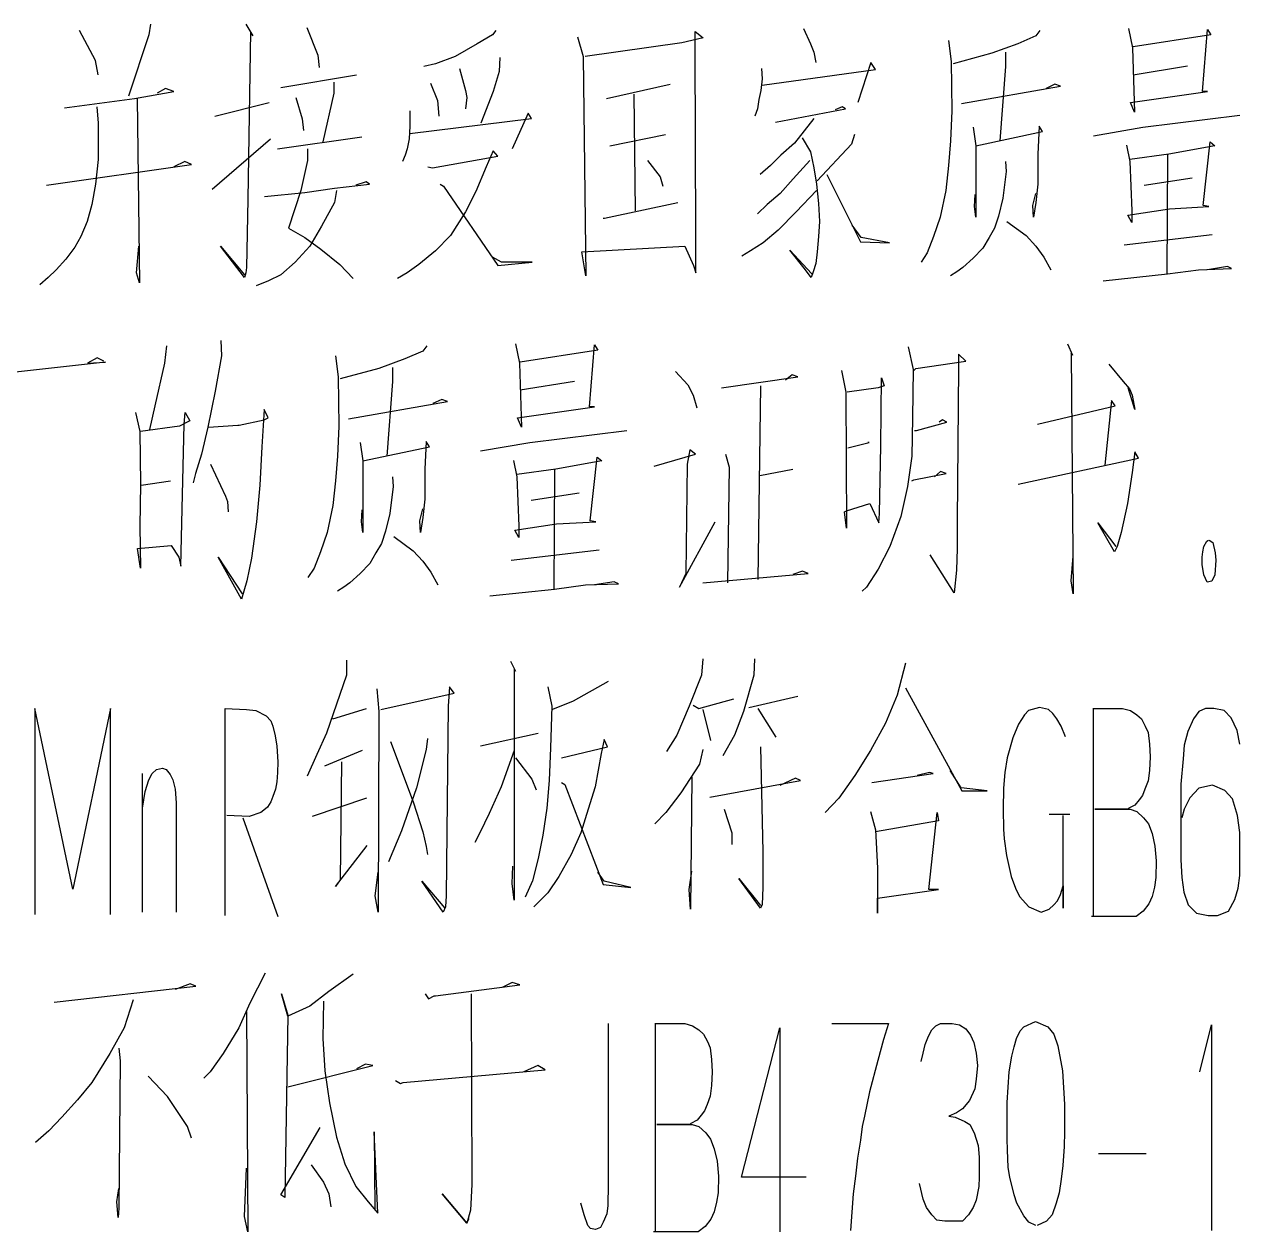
# Model space of a CAD drawing. Extents: x 0 to 8410, y 0 to 11890.
# Drawn here: x 6969.6 to 7200.9, y 11386.6 to 11616.4 of the extents above; entities that cross this region are included whole.
import ezdxf

# ---------------------------------------------------------------- set-up
doc = ezdxf.new("R2010")
doc.units = 0
doc.header["$MEASUREMENT"] = 0
doc.layers.add('6', color=7, linetype='Continuous')
doc.layers.add('8', color=7, linetype='Continuous')

# ---------------------------------------------------------------- blocks, each defined once
blk = doc.blocks.new('BLKENT759')
at = {"layer": '8', "color": 2, "linetype": 'Continuous'}
for p, q in [((6993.62, 11616.4), (6993.36, 11614.4)), ((7011.79, 11616.4), (7013.1, 11614.2)), ((6983.17, 11609.5), (6980.16, 11615.2)), ((6993.36, 11614.4), (6989.44, 11602.7)), ((7012.71, 11615), (7012.19, 11583.1)), ((7013.1, 11614.2), (7012.71, 11615)), ((7023.43, 11615.8), (7025.52, 11610.5)), ((7058.72, 11614.4), (7055.84, 11612.7)), ((7059.37, 11615.2), (7058.72, 11614.4)), ((7074.93, 11614), (7075.98, 11610.3)), ((7097.28, 11611.9), (7097.28, 11615)), ((7097.28, 11615), (7098.85, 11613.8)), ((7117.94, 11615.6), (7119.24, 11612.7)), ((7162.12, 11614.2), (7158.72, 11612.7)), ((7162.9, 11615.2), (7162.12, 11614.2)), ((7179.77, 11615.6), (7180.55, 11611.9)), ((7195.45, 11614.4), (7180.68, 11612.1)), ((7193.88, 11603.6), (7194.8, 11615.4)), ((7194.8, 11615.4), (7195.45, 11614.4)), ((7055.84, 11612.7), (7051.66, 11610.3)), ((7094.8, 11612.9), (7076.37, 11610.3)), ((7098.85, 11613.8), (7094.8, 11612.9)), ((7097.41, 11576.2), (7097.28, 11611.9)), ((7119.24, 11612.7), (7119.9, 11611.1)), ((7145.52, 11613.3), (7146.04, 11609.3)), ((7158.72, 11612.7), (7153.75, 11610.9)), ((7180.55, 11611.9), (7180.94, 11599.7)), ((6983.69, 11606.8), (6983.17, 11609.5)), ((7025.52, 11610.5), (7025.78, 11608.2)), ((7051.66, 11610.3), (7047.87, 11608.9)), ((7060.16, 11610.1), (7060.03, 11607.4)), ((7075.98, 11610.3), (7076.5, 11568.5)), ((7119.9, 11611.1), (7120.29, 11609.1)), ((7146.04, 11609.3), (7146.17, 11599.9)), ((7153.75, 11610.9), (7146.43, 11608.9)), ((7156.37, 11611.1), (7156.37, 11608.4)), ((7047.87, 11608.9), (7045.65, 11608.4)), ((7052.45, 11608), (7053.62, 11603.8)), ((7060.03, 11607.4), (7058.85, 11603.6)), ((7109.96, 11608), (7110.09, 11606)), ((7110.09, 11604.8), (7131.66, 11607.8)), ((7130.75, 11609.1), (7128.26, 11601.5)), ((7131.66, 11607.8), (7130.75, 11609.1)), ((7156.37, 11608.4), (7155.32, 11594.2)), ((7180.68, 11606.8), (7191.01, 11608.5)), ((7018.46, 11604.4), (7032.84, 11606.8)), ((7028.52, 11605.4), (7028.52, 11603.3)), ((7046.96, 11605.2), (7048.26, 11601.9)), ((7080.42, 11602.3), (7092.58, 11605)), ((7110.09, 11606), (7109.83, 11603.8)), ((7148, 11601.3), (7166.82, 11604.6)), ((7165.78, 11605), (7164.08, 11604.2)), ((7166.82, 11604.6), (7165.78, 11605)), ((6977.28, 11600.5), (6990.62, 11602.3)), ((6990.62, 11602.3), (6998.07, 11603.6)), ((6991.14, 11602.3), (6991.53, 11567.2)), ((6996.5, 11604.2), (6994.93, 11603.3)), ((6998.07, 11603.6), (6996.5, 11604.2)), ((7021.34, 11602.5), (7022.51, 11598.4)), ((7028.52, 11603.3), (7026.43, 11594)), ((7053.62, 11603.8), (7053.88, 11602.5)), ((7053.88, 11602.5), (7053.62, 11600.3)), ((7058.85, 11603.6), (7056.5, 11597.6)), ((7085.65, 11603.1), (7085.91, 11580.9)), ((7109.83, 11603.8), (7109.44, 11602.1)), ((7180.16, 11601.5), (7194.8, 11603.6)), ((7194.8, 11603.6), (7193.88, 11603.6)), ((6983.43, 11600.7), (6983.69, 11597.6)), ((7005.91, 11598.9), (7016.24, 11601.5)), ((7048.26, 11601.9), (7048.52, 11598.9)), ((7109.18, 11600.3), (7108.65, 11598.9)), ((7109.44, 11602.1), (7109.18, 11600.3)), ((7112.58, 11597.8), (7125.91, 11600.3)), ((7125.26, 11600.7), (7123.95, 11600.1)), ((7125.91, 11600.3), (7125.26, 11600.7)), ((7180.94, 11599.7), (7180.16, 11601.5)), ((7022.51, 11598.4), (7022.77, 11596.2)), ((7043.03, 11599.9), (7043.03, 11597)), ((7043.03, 11595.6), (7066.17, 11598.5)), ((7065.52, 11599.5), (7062.51, 11592.7)), ((7066.17, 11598.5), (7065.52, 11599.5)), ((7119.9, 11598.5), (7116.24, 11593.8)), ((7146.17, 11599.9), (7145.91, 11594.2)), ((7182.51, 11596.8), (7200.94, 11599.1)), ((6983.69, 11597.6), (6983.69, 11590.7)), ((7043.03, 11597), (7042.9, 11594.6)), ((7081.07, 11593.3), (7091.66, 11595.4)), ((7127.61, 11595.4), (7127.09, 11593.6)), ((7150.22, 11596.8), (7150.75, 11593.3)), ((7150.75, 11593.3), (7163.43, 11596)), ((7162.77, 11597), (7162.51, 11591.7)), ((7163.43, 11596), (7162.77, 11597)), ((7173.1, 11595.2), (7182.51, 11596.8)), ((7005.39, 11585), (7016.5, 11594.6)), ((7017.81, 11592.7), (7033.88, 11595)), ((7042.9, 11594.6), (7042.51, 11592.7)), ((7116.24, 11593.8), (7113.62, 11591.5)), ((7117.67, 11594.8), (7119.24, 11592.1)), ((7127.09, 11593.6), (7120.55, 11586.6)), ((7145.91, 11594.2), (7145.52, 11589.5)), ((7150.75, 11593.3), (7150.75, 11579.7)), ((7179.37, 11593.4), (7180.03, 11590.3)), ((7196.24, 11593.3), (7187.48, 11591.7)), ((7194.01, 11581.9), (7195.32, 11594)), ((7195.32, 11594), (7196.24, 11593.3)), ((6983.69, 11590.7), (6983.17, 11586)), ((7023.56, 11592.7), (7023.56, 11590.5)), ((7042.12, 11591.5), (7041.6, 11590.3)), ((7042.51, 11592.7), (7042.12, 11591.5)), ((7047.35, 11589.1), (7059.77, 11591.3)), ((7058.85, 11592.3), (7057.54, 11589.3)), ((7059.77, 11591.3), (7058.85, 11592.3)), ((7113.62, 11591.5), (7111.66, 11589.5)), ((7119.24, 11592.1), (7119.9, 11589.1)), ((7162.51, 11591.7), (7162.51, 11586)), ((7187.48, 11591.7), (7180.03, 11590.7)), ((7187.22, 11591.7), (7187.09, 11568.9)), ((6973.88, 11585.8), (7001.47, 11589.7)), ((7000.16, 11590.3), (6998.07, 11589.3)), ((7001.47, 11589.7), (7000.16, 11590.3)), ((7023.56, 11590.5), (7022.25, 11584.8)), ((7046.43, 11589.3), (7047.35, 11589.1)), ((7057.54, 11589.3), (7055.58, 11584.6)), ((7088.26, 11590.5), (7090.62, 11587.4)), ((7111.66, 11589.5), (7109.7, 11587.8)), ((7119.11, 11590.5), (7115.98, 11587)), ((7119.9, 11589.1), (7120.42, 11586)), ((7145.52, 11589.5), (7144.99, 11584.8)), ((7156.5, 11588.4), (7155.84, 11583.3)), ((7156.37, 11590.3), (7156.5, 11588.4)), ((7180.03, 11590.3), (7180.42, 11580.9)), ((7034.67, 11586.4), (7032.71, 11585.8)), ((7035.32, 11586), (7034.67, 11586.4)), ((7090.62, 11587.4), (7091.14, 11585.6)), ((7115.98, 11587), (7113.49, 11584.2)), ((7122.38, 11587.8), (7128.79, 11575)), ((7182.77, 11585.8), (7191.92, 11587.2)), ((6983.17, 11586), (6982.51, 11582.1)), ((7015.32, 11583.6), (7023.03, 11584.4)), ((7022.25, 11584.8), (7019.9, 11577.6)), ((7023.03, 11584.4), (7028.66, 11585.2)), ((7028.66, 11585.2), (7035.32, 11586)), ((7029.05, 11584.8), (7028.66, 11582.5)), ((7048.79, 11586), (7049.44, 11585.6)), ((7049.44, 11585.6), (7059.77, 11570.5)), ((7055.58, 11584.6), (7053.62, 11580.7)), ((7113.49, 11584.2), (7111.01, 11582.1)), ((7120.42, 11584.8), (7116.5, 11580.7)), ((7120.42, 11586), (7120.81, 11582.3)), ((7144.99, 11584.8), (7143.95, 11579.7)), ((7150.49, 11581.7), (7150.62, 11584)), ((7161.6, 11581.9), (7162.12, 11584.2)), ((7162.51, 11586), (7162.12, 11582.5)), ((6982.51, 11582.1), (6981.6, 11578.9)), ((7012.19, 11583.1), (7011.92, 11570.1)), ((7028.66, 11582.5), (7026.17, 11578)), ((7080.03, 11579.5), (7094.01, 11582.5)), ((7111.01, 11582.1), (7109.18, 11580.3)), ((7120.81, 11582.3), (7120.94, 11578.9)), ((7150.75, 11579.7), (7150.49, 11581.7)), ((7155.84, 11583.3), (7155.06, 11579.9)), ((7161.73, 11579.7), (7161.6, 11581.9)), ((7162.12, 11582.5), (7161.73, 11579.7)), ((7187.61, 11581.3), (7195.06, 11581.7)), ((7195.06, 11581.7), (7194.01, 11581.9)), ((7053.62, 11580.7), (7050.75, 11576.2)), ((7079.77, 11579.5), (7080.03, 11579.5)), ((7116.5, 11580.7), (7113.1, 11577.2)), ((7143.95, 11579.7), (7142.64, 11576)), ((7155.06, 11579.9), (7154.28, 11577.6)), ((7179.64, 11580.1), (7187.61, 11581.3)), ((7180.42, 11578.7), (7179.64, 11580.1)), ((7180.42, 11580.9), (7180.42, 11578.7)), ((6981.6, 11578.9), (6980.42, 11576)), ((7019.9, 11577.6), (7023.03, 11575.8)), ((7026.17, 11578), (7023.95, 11574.2)), ((7113.1, 11577.2), (7110.22, 11574.8)), ((7120.94, 11578.9), (7120.81, 11576)), ((7128.92, 11575.8), (7127.22, 11578.2)), ((7154.28, 11577.6), (7153.23, 11575.8)), ((7156.63, 11578.9), (7160.29, 11576.2)), ((6980.42, 11576), (6979.24, 11574)), ((7023.03, 11575.8), (7026.04, 11573.6)), ((7050.75, 11576.2), (7047.87, 11573.3)), ((7097.41, 11569.1), (7097.41, 11576.2)), ((7110.22, 11574.8), (7107.87, 11573.3)), ((7120.81, 11576), (7120.55, 11573.1)), ((7128.79, 11575), (7134.28, 11574.8)), ((7134.28, 11574.8), (7128.92, 11575.8)), ((7142.64, 11576), (7141.47, 11572.9)), ((7153.23, 11575.8), (7152.05, 11573.8)), ((7160.29, 11576.2), (7162.12, 11574.2)), ((7178.98, 11574.4), (7195.71, 11576.4)), ((6979.24, 11574), (6977.54, 11571.7)), ((6991.01, 11569.1), (6991.4, 11574.2)), ((7011.53, 11568.2), (7006.96, 11574.2)), ((7006.96, 11574.2), (7011.53, 11568.7)), ((7023.95, 11574.2), (7021.2, 11571.1)), ((7026.04, 11573.6), (7029.7, 11570.7)), ((7047.87, 11573.3), (7044.73, 11570.7)), ((7075.71, 11573.1), (7095.32, 11574.2)), ((7076.5, 11568.5), (7075.71, 11573.1)), ((7095.32, 11574.2), (7097.02, 11570.5)), ((7107.87, 11573.3), (7106.17, 11572.3)), ((7118.33, 11569.7), (7115.32, 11573.4)), ((7115.32, 11573.4), (7119.51, 11568.9)), ((7120.55, 11573.1), (7120.29, 11570.9)), ((7141.47, 11572.9), (7140.29, 11571.1)), ((7152.05, 11573.8), (7150.22, 11571.9)), ((7162.12, 11574.2), (7163.69, 11572.1)), ((6977.54, 11571.7), (6975.71, 11569.7)), ((7011.92, 11570.1), (7011.79, 11569.1)), ((7021.2, 11571.1), (7018.46, 11568.7)), ((7029.7, 11570.7), (7032.19, 11568)), ((7044.73, 11570.7), (7042.51, 11569.1)), ((7060.42, 11571.1), (7058.72, 11572.1)), ((7059.77, 11570.5), (7066.3, 11571.1)), ((7066.3, 11571.1), (7060.42, 11571.1)), ((7097.02, 11570.5), (7097.41, 11569.1)), ((7120.29, 11570.9), (7119.77, 11569.3)), ((7148.26, 11570.1), (7147.09, 11569.3)), ((7150.22, 11571.9), (7148.26, 11570.1)), ((7163.69, 11572.1), (7164.99, 11569.7)), ((7193.1, 11569.7), (7199.37, 11569.9)), ((7198.59, 11570.3), (7194.8, 11569.7)), ((7199.37, 11569.9), (7198.59, 11570.3)), ((6974.15, 11568.2), (6972.58, 11566.8)), ((6975.71, 11569.7), (6974.15, 11568.2)), ((6991.53, 11567.2), (6991.01, 11569.1)), ((7011.79, 11569.1), (7011.53, 11568.2)), ((7016.11, 11567.6), (7013.75, 11566.6)), ((7018.46, 11568.7), (7016.11, 11567.6)), ((7042.51, 11569.1), (7040.68, 11568)), ((7119.37, 11568.2), (7118.33, 11569.7)), ((7119.77, 11569.3), (7119.37, 11568.2)), ((7147.09, 11569.3), (7145.91, 11568.5)), ((7174.93, 11567.6), (7187.22, 11568.9)), ((7187.22, 11568.9), (7193.1, 11569.7)), ((7007.02, 11556.2), (7007.15, 11553.3)), ((6996.69, 11555.2), (6996.3, 11551.9)), ((7045.45, 11554.2), (7042.05, 11552.7)), ((7046.24, 11555.2), (7045.45, 11554.2)), ((7063.1, 11555.6), (7063.88, 11551.9)), ((7078.79, 11554.4), (7064.01, 11552.1)), ((7077.22, 11543.6), (7078.13, 11555.4)), ((7078.13, 11555.4), (7078.79, 11554.4)), ((7137.87, 11555), (7138.79, 11550.7)), ((7168.2, 11555.6), (7169.11, 11553.4)), ((7169.11, 11553.4), (7168.85, 11553.8)), ((7168.85, 11553.8), (7169.24, 11508)), ((6985.06, 11552.1), (6963.49, 11549.7)), ((6983.49, 11552.9), (6981.66, 11551.9)), ((6981.66, 11551.9), (6985.06, 11552.1)), ((6984.8, 11552.3), (6983.49, 11552.9)), ((6996.3, 11551.9), (6994.47, 11543.8)), ((7007.15, 11553.3), (7005.98, 11546.6)), ((7028.85, 11553.3), (7029.37, 11549.3)), ((7042.05, 11552.7), (7037.09, 11550.9)), ((7063.88, 11551.9), (7064.28, 11539.7)), ((7139.31, 11550.9), (7148.85, 11552.3)), ((7148.85, 11552.3), (7147.41, 11553.6)), ((7147.41, 11553.6), (7147.41, 11551.1)), ((7176.04, 11551.7), (7178.79, 11548.4)), ((7029.37, 11549.3), (7029.51, 11539.9)), ((7037.09, 11550.9), (7029.77, 11548.9)), ((7039.7, 11551.1), (7039.7, 11548.4)), ((7093.56, 11550.3), (7095.91, 11547.8)), ((7102.32, 11547.2), (7116.82, 11549.3)), ((7115.78, 11549.7), (7114.47, 11548.7)), ((7116.82, 11549.3), (7115.78, 11549.7)), ((7125.19, 11550.5), (7125.97, 11546.4)), ((7132.64, 11536.2), (7132.77, 11549.1)), ((7132.77, 11549.1), (7133.3, 11547.6)), ((7138.79, 11550.7), (7138.65, 11541.5)), ((7138.92, 11550.5), (7139.31, 11550.9)), ((7147.41, 11551.1), (7147.15, 11521.9)), ((7039.7, 11548.4), (7038.66, 11534.2)), ((7064.01, 11546.8), (7074.34, 11548.5)), ((7095.91, 11547.8), (7096.96, 11545.8)), ((7109.77, 11547.6), (7109.24, 11510.7)), ((7132.12, 11547.2), (7126.24, 11546.4)), ((7133.3, 11547.6), (7132.12, 11547.2)), ((7178.79, 11548.4), (7179.96, 11547)), ((7181.01, 11543.1), (7179.7, 11547.2)), ((7179.96, 11547), (7180.48, 11545.8)), ((7005.98, 11546.6), (7004.54, 11539.7)), ((7031.33, 11541.3), (7050.16, 11544.6)), ((7049.11, 11545), (7047.41, 11544.2)), ((7050.16, 11544.6), (7049.11, 11545)), ((7096.96, 11545.8), (7097.61, 11543.4)), ((7125.97, 11546.4), (7126.11, 11520.5)), ((7176.56, 11544.8), (7175.26, 11532.5)), ((7177.22, 11543.8), (7176.56, 11544.8)), ((7180.48, 11545.8), (7181.01, 11543.1)), ((6990.81, 11542.5), (6991.6, 11538.9)), ((6994.47, 11543.8), (6993.43, 11539.3)), ((7000.09, 11540.3), (7000.22, 11542.5)), ((7000.22, 11542.5), (7001.14, 11540.9)), ((7015.26, 11543.1), (7014.86, 11536)), ((7016.04, 11541.5), (7015.26, 11543.1)), ((7063.49, 11541.5), (7078.13, 11543.6)), ((7078.13, 11543.6), (7077.22, 11543.6)), ((7162.45, 11540.3), (7177.22, 11543.8)), ((6999.18, 11539.9), (6991.73, 11538.9)), ((7001.14, 11540.9), (6999.18, 11539.9)), ((6999.7, 11524.2), (7000.09, 11540.3)), ((7004.67, 11539.7), (7010.29, 11540.1)), ((7010.29, 11540.1), (7010.55, 11540.1)), ((7010.55, 11540.1), (7015.26, 11541.1)), ((7015.26, 11541.1), (7016.04, 11541.5)), ((7029.51, 11539.9), (7029.24, 11534.2)), ((7064.28, 11539.7), (7063.49, 11541.5)), ((7138.65, 11541.5), (7138.52, 11534.2)), ((7139.44, 11539.1), (7145.19, 11540.7)), ((7144.41, 11541.1), (7143.75, 11540.7)), ((7145.19, 11540.7), (7144.41, 11541.1)), ((6991.6, 11538.9), (6991.73, 11528.9)), ((7004.54, 11539.7), (7003.36, 11534.6)), ((7065.84, 11536.8), (7084.28, 11539.1)), ((7139.05, 11539.1), (7139.44, 11539.1)), ((7014.86, 11536), (7014.47, 11528.7)), ((7033.56, 11536.8), (7034.08, 11533.3)), ((7034.08, 11533.3), (7046.76, 11536)), ((7046.11, 11537), (7045.84, 11531.7)), ((7046.76, 11536), (7046.11, 11537)), ((7056.43, 11535.2), (7065.84, 11536.8)), ((7096.3, 11535.4), (7095.78, 11532.7)), ((7097.35, 11534.6), (7096.3, 11535.4)), ((7126.37, 11535.8), (7130.42, 11536.8)), ((7130.42, 11536.8), (7130.16, 11536.8)), ((7132.38, 11523.3), (7132.64, 11536.2)), ((7003.36, 11534.6), (7002.19, 11530.9)), ((7029.24, 11534.2), (7028.85, 11529.5)), ((7034.08, 11533.3), (7034.08, 11519.7)), ((7062.71, 11533.4), (7063.36, 11530.3)), ((7079.57, 11533.3), (7070.81, 11531.7)), ((7077.35, 11521.9), (7078.65, 11534)), ((7078.65, 11534), (7079.57, 11533.3)), ((7089.5, 11532.3), (7097.35, 11534.6)), ((7103.1, 11534.6), (7103.75, 11532.1)), ((7138.52, 11534.2), (7137.74, 11528.4)), ((7158.79, 11528.9), (7181.66, 11533.8)), ((7181.01, 11535), (7180.48, 11531.1)), ((7181.66, 11533.8), (7181.01, 11535)), ((7002.19, 11530.9), (7001.79, 11529.1)), ((7005.06, 11532.7), (7007.94, 11526.6)), ((7045.84, 11531.7), (7045.84, 11526)), ((7070.81, 11531.7), (7063.36, 11530.7)), ((7070.55, 11531.7), (7070.42, 11508.9)), ((7095.78, 11532.7), (7095.52, 11511.9)), ((7103.75, 11532.1), (7103.49, 11510.1)), ((7109.64, 11530.5), (7115.91, 11531.7)), ((7138.92, 11529.7), (7145.06, 11530.9)), ((7144.01, 11531.3), (7142.84, 11530.3)), ((7145.06, 11530.9), (7144.01, 11531.3)), ((7180.48, 11531.1), (7179.57, 11525.2)), ((6991.73, 11528.9), (6991.6, 11520.9)), ((6991.86, 11528.7), (6997.48, 11529.5)), ((7014.47, 11528.7), (7013.82, 11521.7)), ((7028.85, 11529.5), (7028.33, 11524.8)), ((7039.83, 11528.4), (7039.18, 11523.3)), ((7039.7, 11530.3), (7039.83, 11528.4)), ((7063.36, 11530.3), (7063.75, 11520.9)), ((7137.74, 11528.4), (7136.43, 11522.7)), ((7138.52, 11529.5), (7138.92, 11529.7)), ((7007.94, 11526.6), (7008.33, 11525.6)), ((7045.84, 11526), (7045.45, 11522.5)), ((7066.11, 11525.8), (7075.26, 11527.2)), ((6999.44, 11513.3), (6999.7, 11524.2)), ((7008.33, 11525.6), (7008.46, 11523.6)), ((7028.33, 11524.8), (7027.28, 11519.7)), ((7033.82, 11521.7), (7033.95, 11524)), ((7044.93, 11521.9), (7045.45, 11524.2)), ((7125.71, 11523.6), (7126.11, 11523.8)), ((7126.11, 11523.8), (7130.55, 11525.2)), ((7130.55, 11525.2), (7132.25, 11521.5)), ((7179.57, 11525.2), (7178.39, 11519.7)), ((7013.82, 11521.7), (7012.9, 11514.8)), ((7034.08, 11519.7), (7033.82, 11521.7)), ((7039.18, 11523.3), (7038.39, 11519.9)), ((7045.06, 11519.7), (7044.93, 11521.9)), ((7045.45, 11522.5), (7045.06, 11519.7)), ((7070.94, 11521.3), (7078.39, 11521.7)), ((7078.39, 11521.7), (7077.35, 11521.9)), ((7094.34, 11509.3), (7101.14, 11521.7)), ((7126.11, 11520.5), (7125.71, 11523.6)), ((7132.25, 11521.5), (7132.38, 11523.3)), ((7136.43, 11522.7), (7134.34, 11517)), ((7147.15, 11521.9), (7147.15, 11516.6)), ((7177.09, 11516), (7173.95, 11521.5)), ((7173.95, 11521.5), (7177.35, 11517)), ((6991.6, 11520.9), (6991.73, 11512.9)), ((7027.28, 11519.7), (7025.98, 11516)), ((7038.39, 11519.9), (7037.61, 11517.6)), ((7062.97, 11520.1), (7070.94, 11521.3)), ((7063.75, 11518.7), (7062.97, 11520.1)), ((7063.75, 11520.9), (7063.75, 11518.7)), ((7178.39, 11519.7), (7177.61, 11517)), ((6991.2, 11516.6), (6997.61, 11517.2)), ((6997.61, 11517.2), (6999.05, 11515)), ((7037.61, 11517.6), (7036.56, 11515.8)), ((7039.96, 11518.9), (7043.62, 11516.2)), ((7134.34, 11517), (7132.12, 11512.7)), ((7177.61, 11517), (7177.09, 11516)), ((7193.95, 11516), (7194.14, 11517)), ((7194.14, 11517), (7194.67, 11518)), ((7194.67, 11518), (7194.99, 11518.2)), ((7195.13, 11518.2), (7195.84, 11517.8)), ((7195.84, 11517.8), (7196.3, 11515.8)), ((6991.73, 11512.9), (6991.2, 11516.6)), ((6999.05, 11515), (6999.44, 11513.3)), ((7010.94, 11507), (7006.5, 11515)), ((7006.5, 11515), (7011.07, 11508)), ((7012.9, 11514.8), (7011.99, 11510.5)), ((7025.98, 11516), (7024.8, 11512.9)), ((7036.56, 11515.8), (7035.39, 11513.8)), ((7043.62, 11516.2), (7045.45, 11514.2)), ((7062.32, 11514.4), (7079.05, 11516.4)), ((7146.63, 11508.2), (7142.05, 11515.4)), ((7147.15, 11516.6), (7147.02, 11512.5)), ((7168.85, 11510.5), (7169.24, 11515.2)), ((7193.82, 11515), (7193.95, 11516)), ((7193.82, 11513.6), (7193.82, 11515)), ((7196.43, 11514.4), (7196.24, 11511.6)), ((7196.3, 11515.8), (7196.43, 11514.4)), ((7024.8, 11512.9), (7023.62, 11511.1)), ((7035.39, 11513.8), (7033.56, 11511.9)), ((7045.45, 11514.2), (7047.02, 11512.1)), ((7047.02, 11512.1), (7048.33, 11509.7)), ((7117.74, 11512.3), (7115.91, 11511.7)), ((7118.79, 11511.9), (7117.74, 11512.3)), ((7132.12, 11512.7), (7129.9, 11509.3)), ((7147.02, 11512.5), (7146.63, 11508.2)), ((7194.14, 11511.6), (7193.82, 11513.6)), ((7011.99, 11510.5), (7010.94, 11507)), ((7031.6, 11510.1), (7030.42, 11509.3)), ((7033.56, 11511.9), (7031.6, 11510.1)), ((7076.43, 11509.7), (7082.71, 11509.9)), ((7081.92, 11510.3), (7078.13, 11509.7)), ((7082.71, 11509.9), (7081.92, 11510.3)), ((7095.52, 11511.9), (7094.34, 11509.3)), ((7098.79, 11510.1), (7118.79, 11511.9)), ((7169.24, 11508), (7168.85, 11510.5)), ((7194.73, 11510.2), (7194.14, 11511.6)), ((7195.65, 11510.4), (7194.73, 11510.2)), ((7196.24, 11511.6), (7195.65, 11510.4)), ((7030.42, 11509.3), (7029.24, 11508.5)), ((7058.26, 11507.6), (7070.55, 11508.9)), ((7070.55, 11508.9), (7076.43, 11509.7)), ((7129.9, 11509.3), (7129.11, 11508.5)), ((7030.95, 11495.4), (7030.95, 11492.5)), ((7062.19, 11495.2), (7063.1, 11493.3)), ((7063.1, 11493.3), (7062.84, 11493.6)), ((7062.84, 11493.6), (7062.84, 11449.7)), ((7098.79, 11495.6), (7098.53, 11492.5)), ((7108.59, 11495.6), (7108.46, 11492.5)), ((7137.35, 11494.8), (7135.78, 11488.7)), ((7030.95, 11492.5), (7027.15, 11481.5)), ((7080.75, 11491.3), (7074.08, 11487.6)), ((7098.53, 11492.5), (7096.17, 11486.6)), ((7108.46, 11492.5), (7106.5, 11485.6)), ((7036.7, 11489.9), (7037.09, 11485.6)), ((7037.48, 11486), (7051.47, 11489.1)), ((7050.55, 11490.3), (7050.29, 11486.6)), ((7051.47, 11489.1), (7050.55, 11490.3)), ((7069.25, 11490.3), (7070.03, 11486.6)), ((7137.35, 11490.1), (7148.07, 11470.5)), ((7074.08, 11487.6), (7070.16, 11486)), ((7096.96, 11486.8), (7098, 11486.2)), ((7098, 11486.2), (7104.67, 11488)), ((7107.55, 11486.4), (7116.83, 11488.5)), ((7135.78, 11488.7), (7133.56, 11483.4)), ((6978.85, 11451.8), (6971.66, 11486.2)), ((6971.66, 11486.2), (6971.66, 11447)), ((6986.04, 11486.2), (6978.85, 11451.8)), ((6986.04, 11447), (6986.04, 11486.2)), ((7007.87, 11446.8), (7007.87, 11486.2)), ((7007.87, 11486.2), (7011.93, 11486)), ((7011.93, 11486), (7013.69, 11485.8)), ((7013.69, 11485.8), (7015.65, 11484.8)), ((7015.65, 11484.8), (7016.57, 11483.8)), ((7028.33, 11484.2), (7034.74, 11486.2)), ((7037.09, 11485.6), (7036.96, 11447.4)), ((7050.29, 11486.6), (7049.9, 11450.5)), ((7070.03, 11486.6), (7069.77, 11478.7)), ((7096.17, 11486.6), (7093.82, 11481.1)), ((7098.79, 11486), (7100.23, 11480.1)), ((7106.5, 11485.6), (7104.8, 11481.1)), ((7109.25, 11486.2), (7112.64, 11480.7)), ((7159.96, 11485), (7158.85, 11483.2)), ((7160.75, 11485.8), (7159.96, 11485)), ((7162.84, 11486.4), (7160.75, 11485.8)), ((7164.54, 11486), (7162.84, 11486.4)), ((7165.39, 11485.2), (7164.54, 11486)), ((7166.17, 11484.2), (7165.39, 11485.2)), ((7172.97, 11486.2), (7178.66, 11486.2)), ((7173.1, 11446.6), (7173.1, 11486.2)), ((7178.66, 11486.2), (7180.16, 11485.8)), ((7180.16, 11485.8), (7181.34, 11485)), ((7181.34, 11485), (7182.25, 11484.2)), ((7193.17, 11485.6), (7192.12, 11484.2)), ((7194.41, 11486.2), (7193.17, 11485.6)), ((7196.04, 11486.2), (7194.41, 11486.2)), ((7198, 11485.8), (7196.04, 11486.2)), ((7199.31, 11484.4), (7198, 11485.8)), ((7200.49, 11482), (7199.31, 11484.4)), ((7016.57, 11483.8), (7016.96, 11482.8)), ((7016.96, 11482.8), (7017.35, 11481)), ((7133.56, 11483.4), (7130.68, 11478.2)), ((7158.85, 11483.2), (7157.74, 11480.6)), ((7166.96, 11482.8), (7166.17, 11484.2)), ((7167.81, 11480.8), (7166.96, 11482.8)), ((7182.25, 11484.2), (7182.97, 11482.8)), ((7182.97, 11482.8), (7183.49, 11481.6)), ((7192.12, 11484.2), (7191.08, 11481.8)), ((7200.94, 11479.4), (7200.49, 11482)), ((7017.35, 11481), (7017.68, 11479)), ((7027.15, 11481.5), (7025.32, 11477.4)), ((7039.31, 11479.9), (7043.62, 11468.4)), ((7046.37, 11480.5), (7046.11, 11478.4)), ((7056.44, 11479.1), (7067.42, 11481.5)), ((7079.96, 11480.3), (7079.44, 11477.6)), ((7080.62, 11478.9), (7079.96, 11480.3)), ((7093.82, 11481.1), (7091.86, 11478)), ((7104.8, 11481.1), (7102.58, 11477.2)), ((7157.74, 11480.6), (7156.7, 11476.8)), ((7183.49, 11481.6), (7183.75, 11479.4)), ((7191.08, 11481.8), (7190.36, 11479.2)), ((7017.68, 11479), (7017.87, 11476)), ((7025.32, 11477.4), (7023.49, 11473.3)), ((7033.95, 11478.2), (7026.76, 11475.2)), ((7046.11, 11478.4), (7044.28, 11471.1)), ((7062.84, 11478.2), (7060.36, 11471.3)), ((7069.77, 11478.7), (7069.51, 11472.5)), ((7071.86, 11476.8), (7080.62, 11478.9)), ((7079.44, 11477.6), (7078.27, 11471.3)), ((7098.79, 11478.4), (7098.13, 11475.6)), ((7109.77, 11478.9), (7110.16, 11458.9)), ((7130.68, 11478.2), (7127.68, 11473.4)), ((7183.75, 11479.4), (7183.89, 11477)), ((7190.36, 11479.2), (7190.16, 11476.6)), ((7017.87, 11476), (7017.81, 11474)), ((7030.03, 11476), (7029.77, 11453.6)), ((7063.1, 11476.8), (7066.24, 11472.7)), ((7098.13, 11475.6), (7094.61, 11470.1)), ((7156.7, 11476.8), (7156.24, 11474)), ((7183.89, 11477), (7183.75, 11474.4)), ((7190.16, 11476.6), (7189.77, 11471.8)), ((6992.12, 11447.4), (6992.12, 11473.8)), ((6993.36, 11472.6), (6993.95, 11473.8)), ((6993.95, 11473.8), (6994.8, 11474.6)), ((6994.8, 11474.6), (6995.91, 11474.8)), ((6995.91, 11474.8), (6996.63, 11474.6)), ((6996.63, 11474.6), (6997.42, 11473.6)), ((6997.42, 11473.6), (6997.87, 11472.6)), ((7017.81, 11474), (7017.68, 11472.2)), ((7096.7, 11473.1), (7096.43, 11448)), ((7116.43, 11472.9), (7113.43, 11471.5)), ((7117.35, 11472.5), (7116.43, 11472.9)), ((7127.68, 11473.4), (7124.67, 11469.1)), ((7130.94, 11472.1), (7142.58, 11473.8)), ((7141.93, 11474), (7139.57, 11473.4)), ((7142.58, 11473.8), (7141.93, 11474)), ((7147.94, 11471.1), (7145.85, 11474.4)), ((7156.24, 11474), (7155.98, 11471)), ((7183.75, 11474.4), (7183.49, 11472.4)), ((6992.64, 11470.4), (6993.36, 11472.6)), ((6997.87, 11472.6), (6998.33, 11470.8)), ((6998.33, 11470.8), (6998.53, 11468.2)), ((7017.42, 11470.8), (7016.96, 11469.4)), ((7017.68, 11472.2), (7017.42, 11470.8)), ((7044.28, 11471.1), (7041.4, 11462.9)), ((7060.36, 11471.3), (7058.13, 11466.2)), ((7066.24, 11472.7), (7067.02, 11470.7)), ((7069.51, 11472.5), (7069.11, 11467.2)), ((7071.86, 11472.1), (7072.51, 11471.7)), ((7072.51, 11471.7), (7079.83, 11452.7)), ((7078.27, 11471.3), (7076.96, 11467)), ((7100.1, 11469.3), (7117.35, 11472.5)), ((7152.91, 11470.5), (7147.94, 11471.1)), ((7148.07, 11470.5), (7152.91, 11470.5)), ((7155.98, 11471), (7155.91, 11467)), ((7182.91, 11470.8), (7182.45, 11469.6)), ((7183.49, 11472.4), (7182.91, 11470.8)), ((7189.77, 11471.8), (7189.77, 11457.4)), ((7193.17, 11471), (7191.47, 11469.2)), ((7195.78, 11471.6), (7193.17, 11471)), ((7198.13, 11470.6), (7195.78, 11471.6)), ((7199.57, 11469), (7198.13, 11470.6)), ((6992.12, 11467.2), (6992.64, 11470.4)), ((6998.53, 11468.2), (6998.53, 11447.4)), ((7016.57, 11468.4), (7015.91, 11467.4)), ((7016.96, 11469.4), (7016.57, 11468.4)), ((7034.74, 11469.1), (7024.41, 11465.6)), ((7043.62, 11468.4), (7045.46, 11462.7)), ((7094.61, 11470.1), (7091.73, 11466.4)), ((7124.67, 11469.1), (7122.06, 11466.4)), ((7181.79, 11468.8), (7181.01, 11467.8)), ((7182.45, 11469.6), (7181.79, 11468.8)), ((7191.47, 11469.2), (7190.36, 11467)), ((7200.55, 11465.8), (7199.57, 11469)), ((7012.45, 11465.6), (7008.2, 11465.8)), ((7014.67, 11466.4), (7012.45, 11465.6)), ((7014.93, 11466.6), (7014.67, 11466.4)), ((7015.91, 11467.4), (7014.93, 11466.6)), ((7058.13, 11466.2), (7056.3, 11462.5)), ((7069.11, 11467.2), (7068.33, 11462.1)), ((7076.96, 11467), (7075.52, 11462.5)), ((7091.73, 11466.4), (7089.64, 11464.2)), ((7102.84, 11467), (7104.28, 11462.5)), ((7130.68, 11466.6), (7131.6, 11463.1)), ((7141.79, 11451.7), (7143.36, 11466.4)), ((7143.36, 11466.4), (7143.62, 11464.8)), ((7155.91, 11467), (7155.98, 11463.2)), ((7168.59, 11466), (7164.67, 11466)), ((7167.35, 11448.2), (7167.35, 11465.8)), ((7179.64, 11467), (7173.36, 11467)), ((7173.36, 11467), (7180.1, 11467)), ((7179.83, 11467.2), (7179.64, 11467)), ((7181.01, 11467.8), (7179.83, 11467.2)), ((7180.1, 11467), (7181.34, 11466.6)), ((7181.34, 11466.6), (7182.64, 11465.4)), ((7190.36, 11467), (7189.9, 11465.4)), ((7200.94, 11462.6), (7200.55, 11465.8)), ((7011.21, 11465.4), (7017.87, 11446.6)), ((7143.62, 11464.8), (7131.6, 11462.7)), ((7182.64, 11465.4), (7183.56, 11464.2)), ((7183.56, 11464.2), (7184.28, 11462.4)), ((7041.4, 11462.9), (7038.92, 11457)), ((7045.46, 11462.7), (7046.11, 11459.9)), ((7056.3, 11462.5), (7055.39, 11460.7)), ((7068.33, 11462.1), (7067.42, 11457.6)), ((7075.52, 11462.5), (7073.69, 11458.4)), ((7104.28, 11462.5), (7104.28, 11460.3)), ((7131.6, 11463.1), (7131.99, 11455.8)), ((7155.98, 11463.2), (7156.11, 11461.4)), ((7156.11, 11461.4), (7156.57, 11458.2)), ((7184.28, 11462.4), (7184.8, 11460)), ((7200.94, 11457.2), (7200.94, 11462.6)), ((7028.85, 11452.3), (7034.87, 11460.1)), ((7046.11, 11459.9), (7046.37, 11458.4)), ((7110.16, 11458.9), (7110.16, 11452.1)), ((7184.8, 11460), (7185.06, 11457.2)), ((7067.42, 11457.6), (7066.37, 11453.4)), ((7073.69, 11458.4), (7071.34, 11454.2)), ((7156.57, 11458.2), (7157.48, 11454.2)), ((7185.06, 11457.2), (7185, 11454)), ((7189.77, 11457.4), (7189.9, 11454)), ((7200.94, 11454.4), (7200.94, 11457.2)), ((7036.44, 11450.5), (7036.96, 11455)), ((7062.45, 11452.9), (7062.58, 11456.2)), ((7079.96, 11453.3), (7078.79, 11455)), ((7096.17, 11451.7), (7096.7, 11455.2)), ((7131.99, 11455.8), (7131.99, 11447.2)), ((7200.62, 11452), (7200.94, 11454.4)), ((7029.77, 11453.6), (7028.85, 11452.3)), ((7049.38, 11447.4), (7045.32, 11453.3)), ((7045.32, 11453.3), (7049.64, 11448.2)), ((7062.84, 11449.7), (7062.45, 11452.9)), ((7066.37, 11453.4), (7064.93, 11450.3)), ((7071.34, 11454.2), (7069.25, 11451.1)), ((7079.83, 11452.7), (7085.06, 11452.1)), ((7085.06, 11452.1), (7079.96, 11453.3)), ((7109.77, 11448.2), (7105.59, 11453.8)), ((7105.59, 11453.8), (7109.77, 11448.7)), ((7110.16, 11452.1), (7110.03, 11448.9)), ((7157.48, 11454.2), (7158.26, 11452)), ((7158.26, 11452), (7159.05, 11450.4)), ((7166.83, 11450.8), (7167.35, 11452.4)), ((7167.35, 11452.4), (7167.35, 11448.2)), ((7184.74, 11452.2), (7184.28, 11450.4)), ((7185, 11454), (7184.74, 11452.2)), ((7189.9, 11454), (7190.29, 11451.2)), ((7200.03, 11449.8), (7200.62, 11452)), ((7036.96, 11447.4), (7036.44, 11450.5)), ((7049.9, 11450.5), (7049.77, 11448.4)), ((7069.25, 11451.1), (7066.63, 11448.4)), ((7096.43, 11448), (7096.17, 11451.7)), ((7131.99, 11450.1), (7143.62, 11451.7)), ((7131.99, 11447.2), (7131.99, 11450.1)), ((7143.62, 11451.7), (7141.79, 11451.7)), ((7159.05, 11450.4), (7160.81, 11448.4)), ((7165.58, 11448.8), (7166.24, 11449.6)), ((7166.24, 11449.6), (7166.83, 11450.8)), ((7184.28, 11450.4), (7183.62, 11449)), ((7190.29, 11451.2), (7191.14, 11448.8)), ((7198.79, 11447.6), (7200.03, 11449.8)), ((7049.77, 11448.4), (7049.38, 11447.4)), ((7110.03, 11448.9), (7109.77, 11448.2)), ((7160.81, 11448.4), (7163.17, 11447.4)), ((7163.17, 11447.4), (7164.67, 11448)), ((7164.67, 11448), (7165.58, 11448.8)), ((7182.58, 11447.6), (7181.21, 11446.6)), ((7183.62, 11449), (7182.58, 11447.6)), ((7191.14, 11448.8), (7192.71, 11447.2)), ((7196.7, 11446.8), (7198.79, 11447.6)), ((7181.21, 11446.6), (7172.71, 11446.6)), ((7192.71, 11447.2), (7194.93, 11446.8)), ((7194.93, 11446.8), (7196.7, 11446.8)), ((7015.45, 11435.8), (7012.58, 11430.1)), ((7001.2, 11433.8), (6998.33, 11432.7)), ((7002.25, 11433.3), (7001.2, 11433.8)), ((7032.19, 11435.6), (7027.61, 11432.3)), ((7047.87, 11431.5), (7063.95, 11433.6)), ((7062.51, 11434), (7060.55, 11433.1)), ((7063.95, 11433.6), (7062.51, 11434)), ((6975.32, 11430.3), (7002.25, 11433.3)), ((7019.77, 11427.6), (7018.59, 11431.9)), ((7018.59, 11431.9), (7019.77, 11427.8)), ((7027.61, 11432.3), (7023.95, 11429.5)), ((7045.91, 11431.9), (7046.56, 11430.9)), ((7046.56, 11430.9), (7047.61, 11431.5)), ((7047.61, 11431.5), (7047.87, 11431.5)), ((7054.67, 11431.9), (7054.8, 11395.6)), ((6990.36, 11430.7), (6988.66, 11425.4)), ((7012.58, 11430.1), (7010.49, 11425.4)), ((7023.95, 11429.5), (7019.77, 11427.6)), ((7026.56, 11430.5), (7026.43, 11423.4)), ((7011.92, 11428.5), (7012.19, 11386.6)), ((7019.77, 11427.8), (7019.24, 11393.1)), ((7159.83, 11425.6), (7162.06, 11426.6)), ((7162.06, 11426.6), (7164.41, 11425.6)), ((6988.66, 11425.4), (6985.91, 11420.5)), ((7010.49, 11425.4), (7007.48, 11420.5)), ((7080.75, 11426.2), (7080.75, 11395.6)), ((7089.64, 11426.2), (7095.32, 11426.2)), ((7089.77, 11386.6), (7089.77, 11426.2)), ((7095.32, 11426.2), (7096.83, 11425.8)), ((7096.83, 11425.8), (7098, 11425)), ((7098, 11425), (7098.92, 11424.2)), ((7098.92, 11424.2), (7099.64, 11422.8)), ((7106.11, 11397), (7113.43, 11425.4)), ((7113.43, 11425.4), (7113.43, 11386.6)), ((7123.3, 11426.2), (7134.08, 11426.2)), ((7134.08, 11426.2), (7133.17, 11423.2)), ((7141.73, 11423.8), (7142.32, 11425)), ((7142.32, 11425), (7143.1, 11425.8)), ((7143.1, 11425.8), (7144.02, 11426.2)), ((7144.02, 11426.2), (7146.24, 11426.2)), ((7146.24, 11426.2), (7147.61, 11426)), ((7147.61, 11426), (7148.79, 11425.2)), ((7148.79, 11425.2), (7149.7, 11424)), ((7158.46, 11423.4), (7159.18, 11424.8)), ((7159.18, 11424.8), (7159.83, 11425.6)), ((7164.41, 11425.6), (7165.58, 11424.2)), ((7165.58, 11424.2), (7166.3, 11422)), ((7193.36, 11417), (7195.58, 11426)), ((7195.58, 11426), (7195.58, 11386.8)), ((7026.43, 11423.4), (7026.83, 11417.2)), ((7099.64, 11422.8), (7100.16, 11421.6)), ((7133.17, 11423.2), (7132.05, 11419.2)), ((7140.68, 11420.6), (7141.07, 11422.2)), ((7141.07, 11422.2), (7141.73, 11423.8)), ((7149.7, 11424), (7150.36, 11422.6)), ((7150.36, 11422.6), (7150.81, 11420.6)), ((7158, 11421.8), (7158.46, 11423.4)), ((7166.3, 11422), (7167.22, 11417.2)), ((6985.91, 11420.5), (6982.51, 11415)), ((6987.61, 11421.5), (6987.87, 11419.1)), ((7007.48, 11420.5), (7005, 11417)), ((7100.16, 11421.6), (7100.42, 11419.4)), ((7140.29, 11419), (7140.68, 11420.6)), ((7150.81, 11420.6), (7151.01, 11418.2)), ((7157.09, 11417), (7157.55, 11420)), ((7157.55, 11420), (7158, 11421.8)), ((6987.87, 11419.1), (6987.61, 11391.1)), ((7019.77, 11414.2), (7035.98, 11418.2)), ((7034.54, 11418.5), (7032.84, 11417.6)), ((7035.98, 11418.2), (7034.54, 11418.5)), ((7041.73, 11415), (7068.79, 11417.4)), ((7067.35, 11418.2), (7064.73, 11417)), ((7068.79, 11417.4), (7067.35, 11418.2)), ((7100.42, 11419.4), (7100.55, 11417)), ((7132.05, 11419.2), (7130.49, 11413.2)), ((7151.01, 11418.2), (7150.81, 11415.6)), ((6982.51, 11415), (6979.77, 11411.7)), ((6996.89, 11412.3), (6993.23, 11416.2)), ((7005, 11417), (7003.82, 11415.8)), ((7026.83, 11417.2), (7027.74, 11411.1)), ((7040.29, 11415.4), (7041.2, 11414.8)), ((7041.2, 11414.8), (7041.73, 11415)), ((7100.55, 11417), (7100.42, 11414.4)), ((7150.81, 11415.6), (7150.55, 11413.8)), ((7156.7, 11411.2), (7157.09, 11417)), ((7167.22, 11417.2), (7167.61, 11410.8)), ((7100.42, 11414.4), (7100.16, 11412.4)), ((7130.49, 11413.2), (7129.51, 11408.6)), ((7150.55, 11413.8), (7149.51, 11411.6)), ((6979.77, 11411.7), (6976.76, 11408.4)), ((7000.68, 11406.6), (6996.89, 11412.3)), ((7027.74, 11411.1), (7029.05, 11404.6)), ((7099.57, 11410.8), (7099.11, 11409.6)), ((7100.16, 11412.4), (7099.57, 11410.8)), ((7149.51, 11411.6), (7148.2, 11410)), ((7156.7, 11404.2), (7156.7, 11411.2)), ((7167.61, 11410.8), (7167.61, 11405.6)), ((6976.76, 11408.4), (6974.28, 11405.8)), ((7098.46, 11408.8), (7097.68, 11407.8)), ((7099.11, 11409.6), (7098.46, 11408.8)), ((7129.51, 11408.6), (7129.11, 11406.6)), ((7147.02, 11409.2), (7145.58, 11408.6)), ((7145.58, 11408.6), (7146.76, 11408.4)), ((7146.76, 11408.4), (7148.66, 11407.6)), ((7148.2, 11410), (7147.02, 11409.2)), ((6974.28, 11405.8), (6971.79, 11403.6)), ((7001.47, 11404.4), (7000.68, 11406.6)), ((7018.46, 11393.6), (7025.91, 11406.4)), ((7096.3, 11407), (7090.03, 11407)), ((7090.03, 11407), (7096.76, 11407)), ((7096.5, 11407.2), (7096.3, 11407)), ((7097.68, 11407.8), (7096.5, 11407.2)), ((7096.76, 11407), (7098, 11406.6)), ((7098, 11406.6), (7099.31, 11405.4)), ((7129.11, 11406.6), (7128.79, 11404)), ((7148.66, 11407.6), (7149.57, 11407)), ((7149.57, 11407), (7150.42, 11405.4)), ((7029.05, 11404.6), (7030.62, 11399.5)), ((7036.89, 11390.1), (7036.24, 11405.6)), ((7036.24, 11405.6), (7036.37, 11390.9)), ((7099.31, 11405.4), (7100.22, 11404.2)), ((7100.22, 11404.2), (7100.94, 11402.4)), ((7128.79, 11404), (7128.2, 11400.6)), ((7150.42, 11405.4), (7151.14, 11403)), ((7156.76, 11402.2), (7156.7, 11404.2)), ((7167.61, 11405.6), (7167.55, 11402.8)), ((7100.94, 11402.4), (7101.47, 11400)), ((7151.14, 11403), (7151.34, 11400.8)), ((7156.89, 11398.8), (7156.76, 11402.2)), ((7167.55, 11402.8), (7167.28, 11399.2)), ((7183.17, 11401.4), (7174.08, 11401.4)), ((7024.21, 11399.3), (7026.56, 11396)), ((7030.62, 11399.5), (7032.71, 11395.2)), ((7101.47, 11400), (7101.73, 11397.2)), ((7128.2, 11400.6), (7127.81, 11397.2)), ((7151.34, 11400.8), (7151.34, 11397)), ((7157.22, 11397), (7156.89, 11398.8)), ((7167.28, 11399.2), (7166.96, 11396.6)), ((7011.53, 11389.5), (7011.92, 11398.7)), ((7101.73, 11397.2), (7101.66, 11394)), ((7118.46, 11397), (7106.11, 11397)), ((7127.81, 11397.2), (7127.41, 11393.8)), ((7151.34, 11397), (7151.27, 11395.2)), ((7158, 11393.6), (7157.22, 11397)), ((7166.96, 11396.6), (7166.56, 11394)), ((6987.22, 11392.3), (6987.61, 11394.8)), ((7026.56, 11396), (7027.61, 11393.8)), ((7032.71, 11395.2), (7035.06, 11392.3)), ((7054.8, 11395.6), (7054.54, 11390.7)), ((7080.75, 11395.6), (7080.68, 11391.6)), ((7140.68, 11392.8), (7140.03, 11395.8)), ((7151.27, 11395.2), (7150.81, 11392.6)), ((6987.48, 11389.3), (6987.22, 11392.3)), ((7019.24, 11393.1), (7018.46, 11393.6)), ((7027.61, 11393.8), (7028, 11391.3)), ((7035.06, 11392.3), (7036.89, 11390.1)), ((7053.88, 11388.2), (7049.18, 11393.8)), ((7049.18, 11393.8), (7053.88, 11388.2)), ((7076.17, 11389.8), (7075.58, 11392)), ((7101.4, 11392.2), (7100.94, 11390.4)), ((7101.66, 11394), (7101.4, 11392.2)), ((7127.41, 11393.8), (7126.89, 11386.8)), ((7141.34, 11391.2), (7140.68, 11392.8)), ((7150.81, 11392.6), (7150.22, 11391.2)), ((7158.53, 11392), (7158, 11393.6)), ((7159.83, 11389.6), (7158.53, 11392)), ((7166.04, 11392), (7165.26, 11389.8)), ((7166.56, 11394), (7166.04, 11392)), ((6987.61, 11391.1), (6987.48, 11389.3)), ((7012.19, 11386.6), (7011.53, 11389.5)), ((7054.54, 11390.7), (7053.88, 11388.2)), ((7076.89, 11387.8), (7076.17, 11389.8)), ((7080.49, 11390), (7079.83, 11388.4)), ((7080.68, 11391.6), (7080.49, 11390)), ((7100.94, 11390.4), (7100.29, 11389)), ((7142.32, 11389.8), (7141.34, 11391.2)), ((7143.3, 11388.8), (7142.32, 11389.8)), ((7149.31, 11389.8), (7148.2, 11388.6)), ((7150.22, 11391.2), (7149.31, 11389.8)), ((7160.81, 11388.4), (7159.83, 11389.6)), ((7165.26, 11389.8), (7164.15, 11388.6)), ((7053.88, 11388.2), (7054.28, 11389.1)), ((7077.41, 11387.2), (7076.89, 11387.8)), ((7078.33, 11387), (7077.41, 11387.2)), ((7079.31, 11387.4), (7078.33, 11387)), ((7079.83, 11388.4), (7079.31, 11387.4)), ((7099.24, 11387.6), (7097.87, 11386.6)), ((7100.29, 11389), (7099.24, 11387.6)), ((7144.8, 11388.6), (7143.3, 11388.8)), ((7148.2, 11388.6), (7144.8, 11388.6)), ((7162.12, 11387.8), (7160.81, 11388.4)), ((7164.15, 11388.6), (7162.38, 11387.8)), ((7097.87, 11386.6), (7089.37, 11386.6))]:
    blk.add_line(p, q, dxfattribs=at)

msp = doc.modelspace()

# ---------------------------------------------------------------- block references
at = {"layer": '6'}
msp.add_blockref('BLKENT759', (0, 0), dxfattribs=at)

doc.saveas('drawing.dxf')
